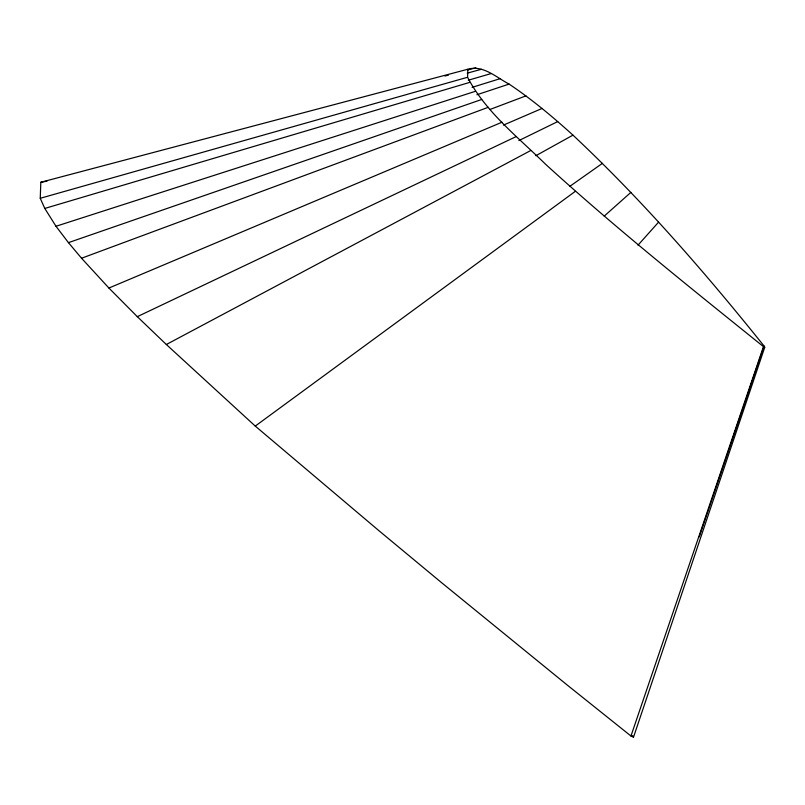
<?xml version="1.0" encoding="UTF-8"?>
<svg xmlns="http://www.w3.org/2000/svg" width="805" height="805" viewBox="0 0 805 805"><rect width="100%" height="100%" fill="white"/><g stroke="black" fill="none" stroke-linecap="round" stroke-linejoin="round"><path stroke-width="1.21" d="M40.25 198.292L40.824 182.272L467.856 69.24C483.081 64.722 496.444 77.481 509.082 84.092C531.773 99.267 552.763 116.816 572.959 135.139C642.239 200.113 704.687 272.01 764.056 346.029L764.75 347.227L633.505 737.209L630.959 736.012L567.263 685.075L441.231 582.387L378.833 530.616L255.266 426.087L166.343 344.51L137.303 316.667L108.916 288.039L81.547 258.234L68.445 242.637L55.998 226.265L44.788 208.445L40.25 198.292L467.564 77.27L467.856 69.24M630.959 736.012L763.472 346.633C689.664 287.254 615.553 228.046 545.518 164.21C517.957 137.041 485.737 112.126 467.564 77.27M699.263 536.945L764.056 346.029M638.003 245.173L658.571 222.14M604.213 216.132L630.858 192.395M255.266 426.087L575.273 191.379M569.9 186.297L602.452 163.324M535.848 155.717L572.959 135.139M166.343 344.51L530.737 150.515M518.853 140.593L557.714 121.585M137.303 316.667L516.186 136.568M503.447 125.087L542.067 108.454M108.916 288.039L501.968 122.229M490.144 109.41L525.907 95.886M81.547 258.234L488.253 107.296M68.445 242.637L481.692 99.478M476.912 94.749L509.082 84.092M55.998 226.265L475.453 91.287M472.102 87.363L500.297 78.618M44.788 208.445L469.838 82.352M468.319 80.208L491.151 73.567M467.242 73.154L481.34 69.29M444.934 76.032L448.506 75.086M467.554 70.015L475.886 67.791M40.824 182.272L46.992 181.155M763.472 346.633L764.75 347.227M632.589 735.609L633.505 737.209"/></g></svg>
